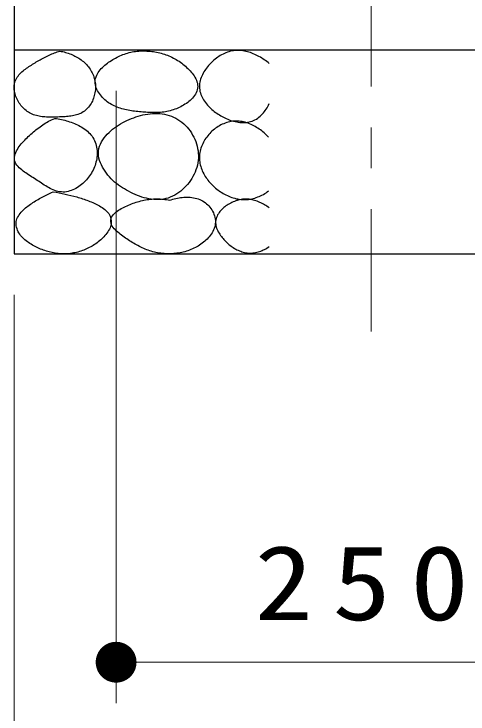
# Model space of a CAD drawing. Units: millimetres on the paper, scale 1:20. Extents: x -365 to 0, y 0 to 257.
# Drawn here: x -278.25 to -267.13, y 63.88 to 81.03 of the extents above; entities that cross this region are included whole.
import ezdxf

# ---------------------------------------------------------------- set-up
doc = ezdxf.new("R2010")
doc.units = ezdxf.units.MM
doc.linetypes.add('USER2', pattern=[6, 3, -1, 1, -1])
doc.layers.add('LY_1', color=7, linetype='Continuous', lineweight=25)
doc.styles.add('ＭＳ ゴシック', font='')
doc.styles.get('ＭＳ ゴシック').set_extended_font_data('MS Gothic')

# ---------------------------------------------------------------- blocks, each defined once
blk = doc.blocks.new('filled_dot')
at = {"color": 0, "linetype": 'Continuous', "lineweight": -2, "const_width": 1.25}
blk.add_lwpolyline([(-0.625, 0, 1), (0.625, 0, 1)], format="xyb", close=True, dxfattribs=at)

msp = doc.modelspace()

# ---------------------------------------------------------------- linework, layer by layer
at = {"layer": 'LY_1', "linetype": 'USER2', "lineweight": 13}
msp.add_line((-269.496, 73.253), (-269.496, 94.881), dxfattribs=at)
at = {"layer": 'LY_1'}
for p, q in [((-278.246, 81.653), (-278.246, 75.153)), ((-278.246, 80.153), (-260.746, 80.153)), ((-278.246, 75.153), (-260.746, 75.153))]:
    msp.add_line(p, q, dxfattribs=at)
at = {"layer": 'LY_1', "lineweight": 13}
for p, q in [((-275.746, 79.153), (-275.746, 64.153)), ((-278.246, 74.153), (-278.246, 54.153)), ((-263.246, 65.153), (-275.746, 65.153))]:
    msp.add_line(p, q, dxfattribs=at)
at = {"layer": 'LY_1'}
for points, knots in [([(-277.123, 80.123), (-277.168, 80.109), (-277.214, 80.095), (-277.258, 80.078), (-277.302, 80.062), (-277.346, 80.043), (-277.389, 80.024), (-277.432, 80.004), (-277.474, 79.983), (-277.516, 79.961), (-277.558, 79.939), (-277.599, 79.915), (-277.64, 79.892), (-277.681, 79.868), (-277.721, 79.844), (-277.762, 79.819), (-277.802, 79.794), (-277.842, 79.77), (-277.882, 79.743), (-277.921, 79.717), (-277.96, 79.69), (-277.997, 79.66), (-278.034, 79.631), (-278.07, 79.6), (-278.102, 79.566), (-278.134, 79.531), (-278.165, 79.494), (-278.188, 79.453), (-278.211, 79.412), (-278.229, 79.366), (-278.238, 79.321), (-278.247, 79.275), (-278.246, 79.226), (-278.242, 79.18), (-278.237, 79.133), (-278.226, 79.086), (-278.211, 79.041), (-278.196, 78.997), (-278.177, 78.953), (-278.154, 78.911), (-278.132, 78.87), (-278.106, 78.83), (-278.077, 78.793), (-278.047, 78.756), (-278.015, 78.72), (-277.98, 78.689), (-277.945, 78.658), (-277.905, 78.63), (-277.864, 78.607), (-277.824, 78.584), (-277.779, 78.566), (-277.734, 78.552), (-277.689, 78.538), (-277.642, 78.528), (-277.596, 78.521), (-277.549, 78.514), (-277.502, 78.51), (-277.454, 78.508), (-277.407, 78.505), (-277.36, 78.505), (-277.313, 78.505), (-277.265, 78.505), (-277.218, 78.507), (-277.171, 78.508), (-277.123, 78.509), (-277.076, 78.51), (-277.029, 78.513), (-276.982, 78.516), (-276.934, 78.519), (-276.888, 78.525), (-276.841, 78.531), (-276.794, 78.539), (-276.748, 78.551), (-276.703, 78.563), (-276.657, 78.577), (-276.614, 78.598), (-276.572, 78.618), (-276.531, 78.644), (-276.495, 78.674), (-276.459, 78.704), (-276.427, 78.74), (-276.399, 78.778), (-276.371, 78.816), (-276.348, 78.858), (-276.328, 78.9), (-276.308, 78.943), (-276.292, 78.988), (-276.28, 79.034), (-276.268, 79.079), (-276.259, 79.126), (-276.255, 79.173), (-276.251, 79.22), (-276.251, 79.268), (-276.255, 79.315), (-276.259, 79.362), (-276.268, 79.409), (-276.281, 79.454), (-276.293, 79.5), (-276.311, 79.545), (-276.331, 79.587), (-276.351, 79.629), (-276.376, 79.671), (-276.403, 79.709), (-276.431, 79.747), (-276.462, 79.783), (-276.495, 79.817), (-276.528, 79.85), (-276.565, 79.881), (-276.603, 79.909), (-276.641, 79.937), (-276.681, 79.962), (-276.722, 79.985), (-276.764, 80.008), (-276.807, 80.028), (-276.85, 80.046), (-276.894, 80.064), (-276.939, 80.079), (-276.985, 80.092), (-277.03, 80.105), (-277.077, 80.114), (-277.123, 80.123)], [0, 0, 0, 0, 1, 1, 1, 2, 2, 2, 3, 3, 3, 4, 4, 4, 5, 5, 5, 6, 6, 6, 7, 7, 7, 8, 8, 8, 9, 9, 9, 10, 10, 10, 11, 11, 11, 12, 12, 12, 13, 13, 13, 14, 14, 14, 15, 15, 15, 16, 16, 16, 17, 17, 17, 18, 18, 18, 19, 19, 19, 20, 20, 20, 21, 21, 21, 22, 22, 22, 23, 23, 23, 24, 24, 24, 25, 25, 25, 26, 26, 26, 27, 27, 27, 28, 28, 28, 29, 29, 29, 30, 30, 30, 31, 31, 31, 32, 32, 32, 33, 33, 33, 34, 34, 34, 35, 35, 35, 36, 36, 36, 37, 37, 37, 38, 38, 38, 39, 39, 39, 40, 40, 40, 40]), ([(-275.152, 80.128), (-275.205, 80.123), (-275.258, 80.119), (-275.31, 80.11), (-275.362, 80.101), (-275.414, 80.089), (-275.465, 80.074), (-275.516, 80.059), (-275.566, 80.041), (-275.615, 80.021), (-275.664, 80), (-275.712, 79.977), (-275.759, 79.952), (-275.806, 79.927), (-275.852, 79.9), (-275.896, 79.871), (-275.94, 79.841), (-275.983, 79.81), (-276.023, 79.776), (-276.063, 79.741), (-276.103, 79.704), (-276.136, 79.663), (-276.169, 79.622), (-276.202, 79.578), (-276.222, 79.53), (-276.243, 79.482), (-276.259, 79.428), (-276.26, 79.376), (-276.262, 79.325), (-276.249, 79.27), (-276.231, 79.221), (-276.214, 79.172), (-276.185, 79.124), (-276.156, 79.081), (-276.126, 79.037), (-276.09, 78.997), (-276.053, 78.96), (-276.015, 78.923), (-275.974, 78.889), (-275.93, 78.859), (-275.887, 78.828), (-275.84, 78.802), (-275.792, 78.779), (-275.744, 78.757), (-275.694, 78.738), (-275.644, 78.721), (-275.593, 78.705), (-275.542, 78.692), (-275.49, 78.681), (-275.438, 78.67), (-275.385, 78.662), (-275.333, 78.654), (-275.28, 78.647), (-275.227, 78.642), (-275.175, 78.637), (-275.122, 78.632), (-275.069, 78.628), (-275.016, 78.625), (-274.963, 78.621), (-274.91, 78.618), (-274.857, 78.617), (-274.804, 78.616), (-274.75, 78.616), (-274.697, 78.619), (-274.644, 78.622), (-274.591, 78.627), (-274.539, 78.636), (-274.487, 78.645), (-274.435, 78.657), (-274.384, 78.672), (-274.333, 78.687), (-274.283, 78.706), (-274.235, 78.727), (-274.186, 78.748), (-274.139, 78.773), (-274.093, 78.8), (-274.048, 78.827), (-274.003, 78.857), (-273.962, 78.891), (-273.922, 78.924), (-273.881, 78.961), (-273.849, 79.002), (-273.816, 79.043), (-273.784, 79.089), (-273.768, 79.138), (-273.751, 79.187), (-273.744, 79.243), (-273.749, 79.295), (-273.754, 79.346), (-273.775, 79.398), (-273.797, 79.445), (-273.82, 79.493), (-273.851, 79.537), (-273.884, 79.579), (-273.916, 79.621), (-273.952, 79.66), (-273.99, 79.697), (-274.027, 79.735), (-274.068, 79.77), (-274.109, 79.803), (-274.151, 79.836), (-274.194, 79.866), (-274.239, 79.895), (-274.284, 79.923), (-274.331, 79.948), (-274.379, 79.971), (-274.426, 79.995), (-274.476, 80.015), (-274.526, 80.033), (-274.575, 80.051), (-274.627, 80.066), (-274.678, 80.079), (-274.729, 80.091), (-274.782, 80.102), (-274.834, 80.109), (-274.887, 80.117), (-274.94, 80.122), (-274.993, 80.125), (-275.046, 80.128), (-275.099, 80.128), (-275.152, 80.128)], [0, 0, 0, 0, 1, 1, 1, 2, 2, 2, 3, 3, 3, 4, 4, 4, 5, 5, 5, 6, 6, 6, 7, 7, 7, 8, 8, 8, 9, 9, 9, 10, 10, 10, 11, 11, 11, 12, 12, 12, 13, 13, 13, 14, 14, 14, 15, 15, 15, 16, 16, 16, 17, 17, 17, 18, 18, 18, 19, 19, 19, 20, 20, 20, 21, 21, 21, 22, 22, 22, 23, 23, 23, 24, 24, 24, 25, 25, 25, 26, 26, 26, 27, 27, 27, 28, 28, 28, 29, 29, 29, 30, 30, 30, 31, 31, 31, 32, 32, 32, 33, 33, 33, 34, 34, 34, 35, 35, 35, 36, 36, 36, 37, 37, 37, 38, 38, 38, 39, 39, 39, 40, 40, 40, 40]), ([(-271.996, 79.818), (-272.035, 79.85), (-272.075, 79.882), (-272.117, 79.911), (-272.159, 79.94), (-272.203, 79.967), (-272.247, 79.992), (-272.292, 80.016), (-272.338, 80.039), (-272.386, 80.058), (-272.433, 80.077), (-272.482, 80.094), (-272.531, 80.107), (-272.58, 80.119), (-272.631, 80.13), (-272.681, 80.135), (-272.732, 80.14), (-272.784, 80.141), (-272.834, 80.136), (-272.885, 80.132), (-272.936, 80.122), (-272.985, 80.108), (-273.034, 80.093), (-273.082, 80.074), (-273.127, 80.051), (-273.173, 80.029), (-273.217, 80.002), (-273.258, 79.972), (-273.3, 79.943), (-273.34, 79.911), (-273.378, 79.876), (-273.416, 79.842), (-273.451, 79.805), (-273.485, 79.766), (-273.518, 79.728), (-273.549, 79.687), (-273.577, 79.644), (-273.604, 79.601), (-273.63, 79.556), (-273.65, 79.51), (-273.67, 79.463), (-273.687, 79.413), (-273.696, 79.364), (-273.705, 79.314), (-273.709, 79.261), (-273.704, 79.211), (-273.7, 79.161), (-273.687, 79.11), (-273.67, 79.062), (-273.653, 79.015), (-273.629, 78.968), (-273.602, 78.925), (-273.576, 78.882), (-273.544, 78.841), (-273.511, 78.802), (-273.477, 78.764), (-273.44, 78.728), (-273.402, 78.694), (-273.364, 78.66), (-273.323, 78.629), (-273.282, 78.6), (-273.24, 78.571), (-273.196, 78.544), (-273.151, 78.519), (-273.106, 78.495), (-273.06, 78.473), (-273.013, 78.453), (-272.965, 78.434), (-272.917, 78.417), (-272.868, 78.405), (-272.818, 78.392), (-272.768, 78.381), (-272.717, 78.377), (-272.666, 78.372), (-272.614, 78.37), (-272.564, 78.376), (-272.514, 78.381), (-272.462, 78.391), (-272.415, 78.408), (-272.367, 78.426), (-272.321, 78.451), (-272.279, 78.48), (-272.238, 78.509), (-272.2, 78.544), (-272.165, 78.582), (-272.131, 78.619), (-272.099, 78.66), (-272.071, 78.702), (-272.043, 78.745), (-272.019, 78.79), (-271.996, 78.836)], [0, 0, 0, 0, 1, 1, 1, 2, 2, 2, 3, 3, 3, 4, 4, 4, 5, 5, 5, 6, 6, 6, 7, 7, 7, 8, 8, 8, 9, 9, 9, 10, 10, 10, 11, 11, 11, 12, 12, 12, 13, 13, 13, 14, 14, 14, 15, 15, 15, 16, 16, 16, 17, 17, 17, 18, 18, 18, 19, 19, 19, 20, 20, 20, 21, 21, 21, 22, 22, 22, 23, 23, 23, 24, 24, 24, 25, 25, 25, 26, 26, 26, 27, 27, 27, 28, 28, 28, 29, 29, 29, 30, 30, 30, 30]), ([(-275.787, 76.911), (-275.723, 76.865), (-275.659, 76.819), (-275.593, 76.777), (-275.526, 76.735), (-275.457, 76.696), (-275.387, 76.661), (-275.316, 76.626), (-275.244, 76.593), (-275.17, 76.567), (-275.096, 76.541), (-275.019, 76.519), (-274.942, 76.505), (-274.865, 76.491), (-274.785, 76.483), (-274.707, 76.486), (-274.629, 76.489), (-274.549, 76.501), (-274.475, 76.524), (-274.4, 76.547), (-274.327, 76.582), (-274.261, 76.623), (-274.195, 76.664), (-274.132, 76.715), (-274.076, 76.77), (-274.02, 76.824), (-273.969, 76.886), (-273.925, 76.951), (-273.881, 77.015), (-273.842, 77.086), (-273.812, 77.158), (-273.782, 77.23), (-273.758, 77.307), (-273.745, 77.384), (-273.732, 77.461), (-273.728, 77.542), (-273.733, 77.619), (-273.739, 77.697), (-273.755, 77.776), (-273.778, 77.851), (-273.801, 77.926), (-273.833, 77.999), (-273.872, 78.067), (-273.91, 78.136), (-273.956, 78.202), (-274.008, 78.26), (-274.06, 78.318), (-274.119, 78.373), (-274.183, 78.418), (-274.247, 78.463), (-274.318, 78.501), (-274.391, 78.528), (-274.464, 78.556), (-274.543, 78.574), (-274.62, 78.585), (-274.698, 78.596), (-274.778, 78.597), (-274.856, 78.592), (-274.934, 78.588), (-275.013, 78.576), (-275.09, 78.559), (-275.167, 78.542), (-275.243, 78.519), (-275.316, 78.492), (-275.39, 78.466), (-275.463, 78.434), (-275.533, 78.398), (-275.603, 78.362), (-275.672, 78.322), (-275.736, 78.278), (-275.801, 78.233), (-275.864, 78.184), (-275.92, 78.129), (-275.976, 78.075), (-276.031, 78.015), (-276.072, 77.949), (-276.113, 77.883), (-276.151, 77.809), (-276.167, 77.734), (-276.182, 77.659), (-276.181, 77.575), (-276.166, 77.5), (-276.152, 77.424), (-276.116, 77.35), (-276.079, 77.281), (-276.042, 77.212), (-275.995, 77.147), (-275.946, 77.086), (-275.897, 77.024), (-275.842, 76.968), (-275.787, 76.911)], [0, 0, 0, 0, 1, 1, 1, 2, 2, 2, 3, 3, 3, 4, 4, 4, 5, 5, 5, 6, 6, 6, 7, 7, 7, 8, 8, 8, 9, 9, 9, 10, 10, 10, 11, 11, 11, 12, 12, 12, 13, 13, 13, 14, 14, 14, 15, 15, 15, 16, 16, 16, 17, 17, 17, 18, 18, 18, 19, 19, 19, 20, 20, 20, 21, 21, 21, 22, 22, 22, 23, 23, 23, 24, 24, 24, 25, 25, 25, 26, 26, 26, 27, 27, 27, 28, 28, 28, 29, 29, 29, 30, 30, 30, 30]), ([(-277.25, 78.475), (-277.3, 78.453), (-277.351, 78.43), (-277.399, 78.403), (-277.448, 78.377), (-277.495, 78.348), (-277.541, 78.317), (-277.588, 78.287), (-277.632, 78.254), (-277.676, 78.22), (-277.72, 78.186), (-277.762, 78.15), (-277.804, 78.114), (-277.845, 78.077), (-277.887, 78.04), (-277.926, 78.001), (-277.965, 77.963), (-278.005, 77.923), (-278.041, 77.881), (-278.077, 77.839), (-278.113, 77.796), (-278.142, 77.75), (-278.171, 77.703), (-278.203, 77.654), (-278.217, 77.602), (-278.232, 77.55), (-278.242, 77.49), (-278.231, 77.439), (-278.219, 77.388), (-278.184, 77.338), (-278.149, 77.296), (-278.115, 77.254), (-278.069, 77.22), (-278.026, 77.185), (-277.982, 77.151), (-277.935, 77.122), (-277.889, 77.091), (-277.843, 77.06), (-277.796, 77.032), (-277.749, 77.002), (-277.703, 76.972), (-277.657, 76.941), (-277.61, 76.91), (-277.564, 76.88), (-277.518, 76.849), (-277.471, 76.82), (-277.423, 76.792), (-277.376, 76.762), (-277.326, 76.74), (-277.275, 76.717), (-277.223, 76.695), (-277.17, 76.683), (-277.116, 76.672), (-277.059, 76.667), (-277.005, 76.671), (-276.95, 76.676), (-276.895, 76.69), (-276.843, 76.709), (-276.792, 76.727), (-276.741, 76.753), (-276.694, 76.782), (-276.647, 76.81), (-276.603, 76.844), (-276.561, 76.88), (-276.52, 76.917), (-276.481, 76.957), (-276.445, 76.999), (-276.41, 77.042), (-276.378, 77.087), (-276.349, 77.135), (-276.321, 77.182), (-276.297, 77.233), (-276.277, 77.284), (-276.257, 77.335), (-276.241, 77.389), (-276.23, 77.443), (-276.218, 77.497), (-276.211, 77.553), (-276.21, 77.608), (-276.209, 77.663), (-276.213, 77.719), (-276.223, 77.773), (-276.233, 77.827), (-276.25, 77.881), (-276.273, 77.931), (-276.296, 77.981), (-276.327, 78.028), (-276.362, 78.07), (-276.397, 78.113), (-276.439, 78.151), (-276.482, 78.186), (-276.525, 78.22), (-276.572, 78.25), (-276.62, 78.278), (-276.668, 78.305), (-276.718, 78.329), (-276.769, 78.35), (-276.82, 78.372), (-276.872, 78.39), (-276.925, 78.406), (-276.978, 78.422), (-277.032, 78.436), (-277.086, 78.448), (-277.14, 78.459), (-277.195, 78.467), (-277.25, 78.475)], [0, 0, 0, 0, 1, 1, 1, 2, 2, 2, 3, 3, 3, 4, 4, 4, 5, 5, 5, 6, 6, 6, 7, 7, 7, 8, 8, 8, 9, 9, 9, 10, 10, 10, 11, 11, 11, 12, 12, 12, 13, 13, 13, 14, 14, 14, 15, 15, 15, 16, 16, 16, 17, 17, 17, 18, 18, 18, 19, 19, 19, 20, 20, 20, 21, 21, 21, 22, 22, 22, 23, 23, 23, 24, 24, 24, 25, 25, 25, 26, 26, 26, 27, 27, 27, 28, 28, 28, 29, 29, 29, 30, 30, 30, 31, 31, 31, 32, 32, 32, 33, 33, 33, 34, 34, 34, 35, 35, 35, 35]), ([(-272.011, 78.012), (-272.047, 78.048), (-272.083, 78.085), (-272.121, 78.118), (-272.16, 78.152), (-272.2, 78.183), (-272.242, 78.213), (-272.284, 78.242), (-272.327, 78.269), (-272.372, 78.293), (-272.417, 78.316), (-272.464, 78.338), (-272.512, 78.355), (-272.56, 78.372), (-272.61, 78.387), (-272.66, 78.396), (-272.709, 78.404), (-272.761, 78.409), (-272.812, 78.408), (-272.863, 78.407), (-272.914, 78.401), (-272.964, 78.39), (-273.013, 78.38), (-273.063, 78.364), (-273.11, 78.345), (-273.157, 78.326), (-273.203, 78.302), (-273.246, 78.276), (-273.29, 78.249), (-273.331, 78.219), (-273.37, 78.186), (-273.409, 78.153), (-273.446, 78.117), (-273.479, 78.078), (-273.512, 78.04), (-273.543, 77.998), (-273.57, 77.955), (-273.597, 77.912), (-273.621, 77.866), (-273.641, 77.82), (-273.66, 77.773), (-273.677, 77.724), (-273.688, 77.674), (-273.699, 77.625), (-273.706, 77.573), (-273.706, 77.522), (-273.707, 77.472), (-273.702, 77.42), (-273.693, 77.37), (-273.684, 77.32), (-273.668, 77.271), (-273.65, 77.223), (-273.632, 77.176), (-273.608, 77.13), (-273.583, 77.086), (-273.557, 77.042), (-273.528, 77), (-273.497, 76.959), (-273.465, 76.919), (-273.431, 76.881), (-273.395, 76.845), (-273.359, 76.809), (-273.321, 76.775), (-273.281, 76.743), (-273.241, 76.711), (-273.199, 76.681), (-273.156, 76.655), (-273.113, 76.628), (-273.068, 76.603), (-273.022, 76.582), (-272.975, 76.561), (-272.927, 76.542), (-272.879, 76.527), (-272.83, 76.512), (-272.78, 76.501), (-272.729, 76.494), (-272.679, 76.487), (-272.627, 76.483), (-272.577, 76.485), (-272.526, 76.487), (-272.475, 76.494), (-272.425, 76.504), (-272.375, 76.515), (-272.326, 76.531), (-272.279, 76.549), (-272.231, 76.567), (-272.185, 76.59), (-272.14, 76.614), (-272.096, 76.639), (-272.054, 76.668), (-272.011, 76.697)], [0, 0, 0, 0, 1, 1, 1, 2, 2, 2, 3, 3, 3, 4, 4, 4, 5, 5, 5, 6, 6, 6, 7, 7, 7, 8, 8, 8, 9, 9, 9, 10, 10, 10, 11, 11, 11, 12, 12, 12, 13, 13, 13, 14, 14, 14, 15, 15, 15, 16, 16, 16, 17, 17, 17, 18, 18, 18, 19, 19, 19, 20, 20, 20, 21, 21, 21, 22, 22, 22, 23, 23, 23, 24, 24, 24, 25, 25, 25, 26, 26, 26, 27, 27, 27, 28, 28, 28, 29, 29, 29, 30, 30, 30, 30]), ([(-277.291, 76.679), (-277.381, 76.636), (-277.471, 76.593), (-277.558, 76.545), (-277.645, 76.497), (-277.732, 76.449), (-277.814, 76.392), (-277.895, 76.335), (-277.981, 76.277), (-278.045, 76.203), (-278.108, 76.13), (-278.181, 76.04), (-278.195, 75.95), (-278.209, 75.861), (-278.173, 75.75), (-278.127, 75.667), (-278.081, 75.585), (-277.997, 75.515), (-277.92, 75.454), (-277.843, 75.393), (-277.753, 75.345), (-277.663, 75.303), (-277.573, 75.262), (-277.478, 75.228), (-277.382, 75.205), (-277.286, 75.181), (-277.186, 75.164), (-277.087, 75.16), (-276.988, 75.155), (-276.887, 75.16), (-276.79, 75.177), (-276.692, 75.194), (-276.595, 75.224), (-276.504, 75.262), (-276.413, 75.3), (-276.323, 75.348), (-276.242, 75.405), (-276.162, 75.461), (-276.081, 75.526), (-276.019, 75.602), (-275.958, 75.678), (-275.888, 75.769), (-275.872, 75.859), (-275.857, 75.949), (-275.879, 76.063), (-275.926, 76.141), (-275.973, 76.22), (-276.071, 76.278), (-276.154, 76.331), (-276.237, 76.383), (-276.332, 76.42), (-276.425, 76.456), (-276.517, 76.493), (-276.613, 76.521), (-276.708, 76.549), (-276.804, 76.576), (-276.901, 76.599), (-276.998, 76.621), (-277.095, 76.643), (-277.193, 76.661), (-277.291, 76.679)], [0, 0, 0, 0, 1, 1, 1, 2, 2, 2, 3, 3, 3, 4, 4, 4, 5, 5, 5, 6, 6, 6, 7, 7, 7, 8, 8, 8, 9, 9, 9, 10, 10, 10, 11, 11, 11, 12, 12, 12, 13, 13, 13, 14, 14, 14, 15, 15, 15, 16, 16, 16, 17, 17, 17, 18, 18, 18, 19, 19, 19, 20, 20, 20, 20]), ([(-274.436, 76.472), (-274.488, 76.481), (-274.54, 76.49), (-274.592, 76.495), (-274.645, 76.5), (-274.698, 76.504), (-274.75, 76.504), (-274.803, 76.504), (-274.856, 76.501), (-274.909, 76.495), (-274.961, 76.49), (-275.013, 76.481), (-275.065, 76.47), (-275.117, 76.46), (-275.168, 76.446), (-275.219, 76.431), (-275.269, 76.416), (-275.319, 76.399), (-275.369, 76.381), (-275.418, 76.362), (-275.467, 76.342), (-275.515, 76.319), (-275.562, 76.296), (-275.61, 76.272), (-275.654, 76.244), (-275.698, 76.216), (-275.745, 76.187), (-275.781, 76.149), (-275.817, 76.112), (-275.859, 76.068), (-275.871, 76.021), (-275.884, 75.974), (-275.875, 75.915), (-275.857, 75.868), (-275.839, 75.821), (-275.798, 75.78), (-275.763, 75.742), (-275.727, 75.703), (-275.685, 75.67), (-275.644, 75.637), (-275.603, 75.604), (-275.56, 75.573), (-275.516, 75.543), (-275.473, 75.513), (-275.429, 75.484), (-275.384, 75.457), (-275.339, 75.429), (-275.294, 75.401), (-275.248, 75.376), (-275.201, 75.35), (-275.154, 75.325), (-275.107, 75.303), (-275.059, 75.281), (-275.01, 75.261), (-274.96, 75.243), (-274.91, 75.226), (-274.859, 75.211), (-274.808, 75.198), (-274.757, 75.186), (-274.705, 75.177), (-274.652, 75.17), (-274.6, 75.163), (-274.547, 75.159), (-274.494, 75.158), (-274.442, 75.156), (-274.389, 75.158), (-274.336, 75.162), (-274.284, 75.166), (-274.231, 75.173), (-274.179, 75.182), (-274.127, 75.192), (-274.076, 75.204), (-274.025, 75.22), (-273.975, 75.235), (-273.925, 75.254), (-273.877, 75.275), (-273.829, 75.296), (-273.781, 75.321), (-273.736, 75.348), (-273.691, 75.375), (-273.647, 75.405), (-273.606, 75.439), (-273.566, 75.472), (-273.526, 75.508), (-273.491, 75.547), (-273.456, 75.586), (-273.422, 75.628), (-273.395, 75.673), (-273.369, 75.718), (-273.345, 75.767), (-273.331, 75.817), (-273.318, 75.867), (-273.312, 75.922), (-273.315, 75.974), (-273.318, 76.026), (-273.332, 76.079), (-273.35, 76.128), (-273.368, 76.177), (-273.395, 76.225), (-273.425, 76.267), (-273.455, 76.31), (-273.491, 76.351), (-273.53, 76.385), (-273.57, 76.419), (-273.615, 76.449), (-273.662, 76.472), (-273.709, 76.495), (-273.76, 76.512), (-273.811, 76.524), (-273.862, 76.536), (-273.916, 76.541), (-273.968, 76.544), (-274.021, 76.546), (-274.074, 76.544), (-274.127, 76.539), (-274.179, 76.534), (-274.231, 76.525), (-274.283, 76.514), (-274.334, 76.502), (-274.385, 76.487), (-274.436, 76.472)], [0, 0, 0, 0, 1, 1, 1, 2, 2, 2, 3, 3, 3, 4, 4, 4, 5, 5, 5, 6, 6, 6, 7, 7, 7, 8, 8, 8, 9, 9, 9, 10, 10, 10, 11, 11, 11, 12, 12, 12, 13, 13, 13, 14, 14, 14, 15, 15, 15, 16, 16, 16, 17, 17, 17, 18, 18, 18, 19, 19, 19, 20, 20, 20, 21, 21, 21, 22, 22, 22, 23, 23, 23, 24, 24, 24, 25, 25, 25, 26, 26, 26, 27, 27, 27, 28, 28, 28, 29, 29, 29, 30, 30, 30, 31, 31, 31, 32, 32, 32, 33, 33, 33, 34, 34, 34, 35, 35, 35, 36, 36, 36, 37, 37, 37, 38, 38, 38, 39, 39, 39, 40, 40, 40, 40]), ([(-271.996, 76.285), (-272.033, 76.31), (-272.07, 76.335), (-272.109, 76.357), (-272.148, 76.379), (-272.188, 76.4), (-272.229, 76.418), (-272.27, 76.436), (-272.312, 76.453), (-272.355, 76.465), (-272.398, 76.477), (-272.442, 76.487), (-272.486, 76.492), (-272.531, 76.497), (-272.576, 76.498), (-272.621, 76.495), (-272.665, 76.492), (-272.71, 76.484), (-272.753, 76.473), (-272.796, 76.462), (-272.839, 76.447), (-272.88, 76.429), (-272.921, 76.412), (-272.961, 76.391), (-272.999, 76.367), (-273.037, 76.344), (-273.074, 76.318), (-273.108, 76.289), (-273.142, 76.26), (-273.175, 76.228), (-273.203, 76.193), (-273.23, 76.158), (-273.257, 76.12), (-273.274, 76.08), (-273.292, 76.039), (-273.306, 75.994), (-273.31, 75.951), (-273.313, 75.907), (-273.306, 75.861), (-273.295, 75.818), (-273.284, 75.775), (-273.264, 75.733), (-273.243, 75.694), (-273.222, 75.655), (-273.196, 75.618), (-273.169, 75.582), (-273.143, 75.546), (-273.113, 75.512), (-273.082, 75.48), (-273.051, 75.447), (-273.018, 75.417), (-272.984, 75.388), (-272.949, 75.359), (-272.913, 75.332), (-272.876, 75.308), (-272.838, 75.284), (-272.798, 75.262), (-272.758, 75.244), (-272.717, 75.225), (-272.675, 75.209), (-272.632, 75.198), (-272.588, 75.187), (-272.544, 75.178), (-272.499, 75.176), (-272.455, 75.173), (-272.409, 75.175), (-272.365, 75.181), (-272.321, 75.187), (-272.277, 75.199), (-272.235, 75.213), (-272.192, 75.227), (-272.151, 75.246), (-272.111, 75.266), (-272.071, 75.286), (-272.033, 75.31), (-271.996, 75.334)], [0, 0, 0, 0, 1, 1, 1, 2, 2, 2, 3, 3, 3, 4, 4, 4, 5, 5, 5, 6, 6, 6, 7, 7, 7, 8, 8, 8, 9, 9, 9, 10, 10, 10, 11, 11, 11, 12, 12, 12, 13, 13, 13, 14, 14, 14, 15, 15, 15, 16, 16, 16, 17, 17, 17, 18, 18, 18, 19, 19, 19, 20, 20, 20, 21, 21, 21, 22, 22, 22, 23, 23, 23, 24, 24, 24, 25, 25, 25, 25])]:
    msp.add_open_spline(points, degree=3, knots=knots, dxfattribs=at)

# ---------------------------------------------------------------- block references
at = {"layer": 'LY_1', "lineweight": 13, "xscale": 0.4, "yscale": 0.4}
msp.add_blockref('filled_dot', (-275.746, 65.153), dxfattribs=at)

# ---------------------------------------------------------------- texts
at = {"layer": 'LY_1', "insert": (-269.496, 66.153), "char_height": 1.833, "attachment_point": 8, "style": 'ＭＳ ゴシック'}
msp.add_mtext('\\T1.33;\\W1.15;250', dxfattribs=at)

doc.saveas('drawing.dxf')
